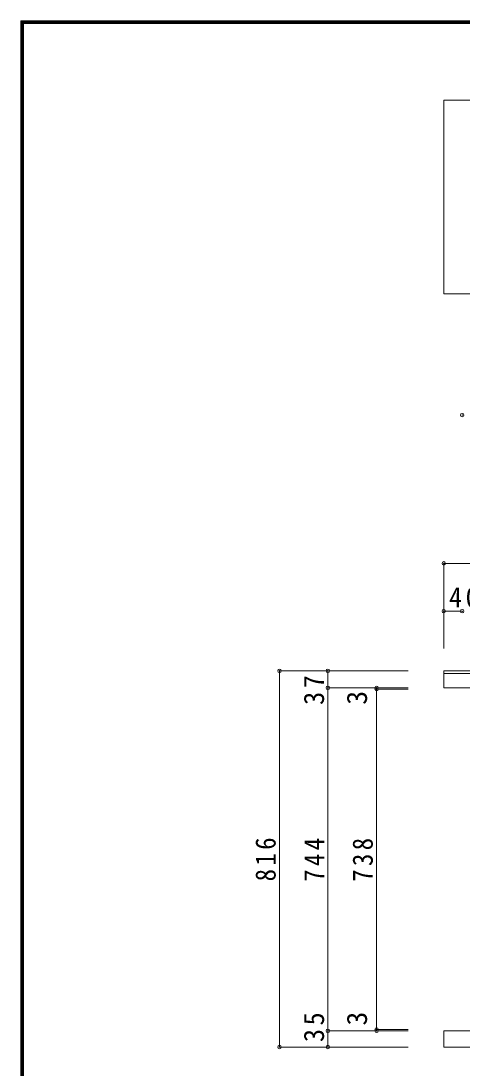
# Model space of a CAD drawing. Units: millimetres at full size, sheet at 1:15. Extents: x -2920 to 2930, y -2153 to 2088.
# Drawn here: x -2920 to -1964, y -184 to 2088 of the extents above; entities that cross this region are included whole.
import ezdxf
from ezdxf.enums import TextEntityAlignment as Align

# ---------------------------------------------------------------- set-up
doc = ezdxf.new("R2010")
doc.units = ezdxf.units.MM
doc.header["$LTSCALE"] = 15
doc.header["$PDMODE"] = 32
doc.header["$PDSIZE"] = 7.5
doc.layers.add('2-2', color=7, linetype='Continuous', lineweight=18)
doc.layers.add('F-1', color=6, linetype='Continuous')
doc.styles.add('ＭＳ ゴシック', font='')
doc.styles.get('ＭＳ ゴシック').set_extended_font_data('MS Gothic')

msp = doc.modelspace()

# ---------------------------------------------------------------- linework, layer by layer
at = {"layer": '2-2', "color": 4}
for p, q in [((-2003.61, 910.98), (-203.61, 910.98)), ((-2003.61, 807.31), (-1963.61, 807.31)), ((-2359.76, -137.98), (-2359.76, 678.02)), ((-2254.92, 641.02), (-2254.92, 678.02)), ((-2254.92, 641.02), (-2254.92, -102.98)), ((-2149.25, 641.02), (-2149.25, 638.02)), ((-2149.25, 638.02), (-2149.25, -99.98)), ((-2254.92, -102.98), (-2254.92, -137.98)), ((-2149.25, -99.98), (-2149.25, -102.98))]:
    msp.add_line(p, q, dxfattribs=at)
at = {"layer": '2-2'}
for p, q in [((-2003.61, 910.98), (-2003.61, 807.31)), ((-2003.61, 807.31), (-2003.61, 726.16)), ((-2359.76, 678.02), (-2254.92, 678.02)), ((-2254.92, 678.02), (-2080.6, 678.02)), ((-2003.61, 678.02), (-203.61, 678.02)), ((-2003.61, 641.02), (-2003.61, 672.52)), ((-2003.61, 672.02), (-203.61, 672.02)), ((-2003.11, 678.02), (-203.61, 678.02)), ((-2254.92, 641.02), (-2149.25, 641.02)), ((-2254.92, 641.02), (-2080.6, 641.02)), ((-2149.25, 641.02), (-2080.6, 641.02)), ((-2149.25, 638.02), (-2080.6, 638.02)), ((-2003.11, 641.02), (-2003.61, 641.02)), ((-203.61, 641.02), (-2003.61, 641.02)), ((-2254.92, -102.98), (-2149.25, -102.98)), ((-2149.25, -99.98), (-2080.6, -99.98)), ((-2149.25, -102.98), (-2080.6, -102.98)), ((-203.61, -102.98), (-2003.61, -102.98)), ((-2359.76, -137.98), (-2254.92, -137.98)), ((-2359.76, -137.98), (-2254.92, -137.98)), ((-2254.92, -137.98), (-2080.6, -137.98)), ((-2003.61, -137.98), (-2003.11, -137.98)), ((-203.61, -137.98), (-2003.61, -137.98))]:
    msp.add_line(p, q, dxfattribs=at)
for points in [[(-2003.61, 1495.55), (-2003.61, 1915.55), (-203.11, 1915.55)], [(-2003.61, 1495.55), (-203.11, 1495.55), (-203.11, 1915.55)], [(-2003.11, 678.02), (-2003.61, 678.02), (-2003.61, 672.02), (-2003.11, 672.02)], [(-2003.11, -102.98), (-2003.61, -102.98), (-2003.61, -137.98)]]:
    msp.add_lwpolyline(points, dxfattribs=at)
at = {"layer": '2-2', "color": 4}
for p in [(-1963.61, 1232.58), (-2003.61, 910.98), (-2003.61, 807.31), (-1963.61, 807.31), (-2359.76, 678.02), (-2254.92, 678.02), (-2254.92, 641.02), (-2149.25, 641.02), (-2149.25, 638.02), (-2254.92, -102.98), (-2149.25, -99.98), (-2149.25, -102.98), (-2359.76, -137.98), (-2254.92, -137.98)]:
    msp.add_point(p, dxfattribs=at)
at = {"layer": 'F-1'}
for p, q in [((-2920.04, 2087.5), (-2920.04, -2102.5)), ((-2920.04, 2087.5), (2929.96, 2087.5)), ((-2920.04, 2085), (2929.96, 2085)), ((-2920.04, 2082.5), (2929.96, 2082.5)), ((-2917.54, 2087.5), (-2917.54, -2102.5)), ((-2915.04, 2087.5), (-2915.04, -2102.5))]:
    msp.add_line(p, q, dxfattribs=at)

# ---------------------------------------------------------------- texts
at = {"layer": '2-2', "style": 'ＭＳ ゴシック'}
for p in [(-2156.75, 604.51), (-2156.75, -91.38)]:
    msp.add_text('3', height=43.99, rotation=90, dxfattribs=at).set_placement(p, align=Align.BOTTOM_LEFT)
at = {"layer": '2-2', "insert": (-1992.23, 814.81), "char_height": 43.99, "attachment_point": 7, "style": 'ＭＳ ゴシック'}
msp.add_mtext('\\T1.27;\\W0.95;40', dxfattribs=at)
at = {"layer": '2-2', "char_height": 43.99, "attachment_point": 7, "rotation": 90, "style": 'ＭＳ ゴシック'}
for s, insert in [('\\T1.27;\\W0.95;37', (-2262.42, 604.01)), ('\\T1.27;\\W0.9;816', (-2367.26, 221.27)), ('\\T1.27;\\W0.9;744', (-2262.42, 220.27)), ('\\T1.27;\\W0.9;738', (-2156.75, 220.27)), ('\\T1.27;\\W0.95;35', (-2262.42, -127.26))]:
    msp.add_mtext(s, dxfattribs=dict(at, insert=insert))

doc.saveas('drawing.dxf')
